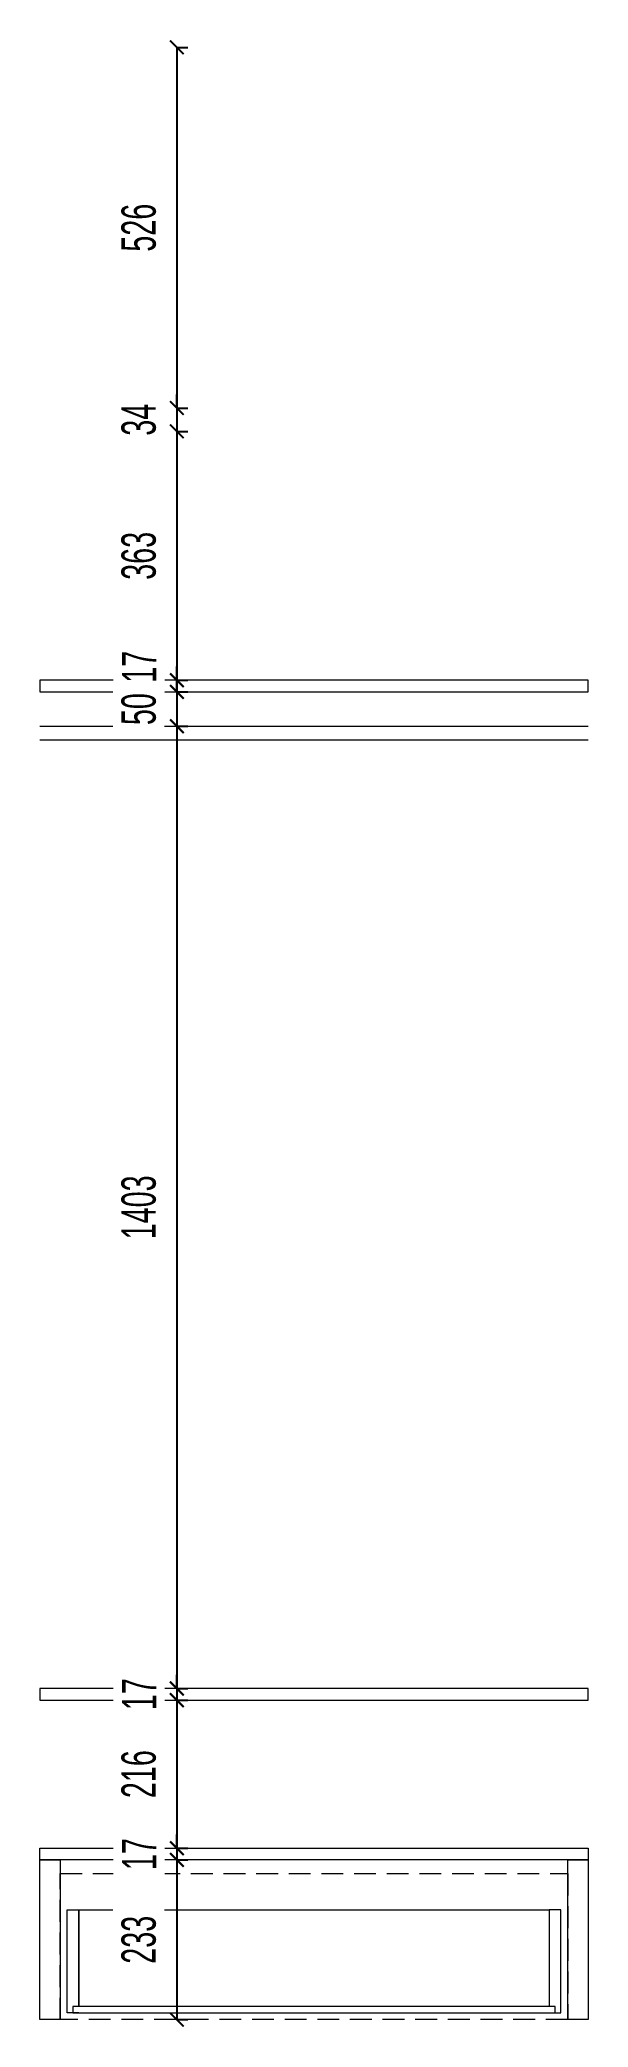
# Model space of a CAD drawing. Header units: millimetres. Extents: x 0 to 800, y -11 to 2887.
import ezdxf

# ---------------------------------------------------------------- set-up
doc = ezdxf.new("R2010")
doc.units = ezdxf.units.MM
doc.header["$MEASUREMENT"] = 0
doc.header["$PDMODE"] = 3
doc.linetypes.add('HIDDEN', pattern=[9.525, 6.35, -3.175])
doc.layers.get('0').update_dxf_attribs({"lineweight": 0})
doc.layers.get('Defpoints').update_dxf_attribs({"color": 5})
for name, color, linetype, lineweight in [('LH-DIM', 8, 'Continuous', 0), ('LH-KHUAT', 9, 'HIDDEN', 9), ('LH-MANH', 252, 'Continuous', 5), ('LH-NOITHAT', 153, 'Continuous', 9), ('LH-THAY', 31, 'Continuous', 20)]:
    doc.layers.add(name, color=color, linetype=linetype, lineweight=lineweight)
doc.styles.add('DIM', font='arial.ttf', dxfattribs={"width": 0.6})
doc.dimstyles.new('d20', dxfattribs={"dimscale": 20, "dimtxt": 2.5, "dimasz": 1, "dimexe": 0.8, "dimexo": 3, "dimgap": 1.5, "dimtad": 1, "dimdec": 0, "dimdsep": 46, "dimtxsty": 'DIM', "dimblk": 'ARCHTICK', "dimcen": 0, "dimclrd": 8, "dimclre": 256, "dimclrt": 3, "dimadec": 1, "dimazin": 2, "dimtfac": 1, "dimtdec": 0, "dimtix": 1, "dimtmove": 2, "dimatfit": 2, "dimfxl": 5.5, "dimfxlon": 1, "dimtfill": 1, "dimtolj": 1, "dimtzin": 0, "dimarcsym": 0})

# ---------------------------------------------------------------- blocks, each defined once
blk = doc.blocks.new('_ArchTick')
at = {"color": 0, "linetype": 'ByBlock', "const_width": 0.15}
blk.add_lwpolyline([(-0.5, -0.5), (0.5, 0.5)], dxfattribs=at)
blk = doc.blocks.new('*D5')
at = {"layer": 'Defpoints', "color": 0, "ltscale": 10, "transparency": 16777216}
for p in [(200, 2876), (200, 2350), (200, 2350)]:
    blk.add_point(p, dxfattribs=at)
at = {"layer": 'LH-DIM', "lineweight": -2, "ltscale": 10, "transparency": 16777216}
for p, q in [((200, 2876), (216, 2876)), ((200, 2350), (216, 2350))]:
    blk.add_line(p, q, dxfattribs=at)
at = {"layer": 'LH-DIM', "color": 8, "lineweight": -2, "ltscale": 10, "transparency": 16777216}
blk.add_line((200, 2876), (200, 2350), dxfattribs=at)
at = {"layer": 'LH-DIM', "color": 8, "lineweight": -2, "ltscale": 10, "transparency": 16777216, "xscale": 20, "yscale": 20, "zscale": 20}
for p, rotation in [((200, 2876), 90), ((200, 2350), 270)]:
    blk.add_blockref('_ArchTick', p, dxfattribs=dict(at, rotation=rotation))
at = {"layer": 'LH-DIM', "color": 3, "ltscale": 10, "transparency": 16777216, "insert": (144.5, 2613), "char_height": 50, "attachment_point": 5, "rotation": 90, "style": 'DIM', "bg_fill": 3, "box_fill_scale": 1.25, "bg_fill_color": 256, "bg_fill_true_color": 13158600, "bg_fill_transparency": 0}
blk.add_mtext('\\A1;526', dxfattribs=at)
blk = doc.blocks.new('*D6')
at = {"layer": 'Defpoints', "color": 0, "ltscale": 10, "transparency": 16777216}
for p in [(200, 2350), (200, 2316), (200, 2316)]:
    blk.add_point(p, dxfattribs=at)
at = {"layer": 'LH-DIM', "color": 8, "lineweight": -2, "ltscale": 10, "transparency": 16777216}
for p, q in [((200, 2350), (200, 2370)), ((200, 2350), (200, 2316)), ((200, 2316), (200, 2296))]:
    blk.add_line(p, q, dxfattribs=at)
at = {"layer": 'LH-DIM', "lineweight": -2, "ltscale": 10, "transparency": 16777216}
for p, q in [((200, 2350), (216, 2350)), ((200, 2316), (216, 2316))]:
    blk.add_line(p, q, dxfattribs=at)
at = {"layer": 'LH-DIM', "color": 8, "lineweight": -2, "ltscale": 10, "transparency": 16777216, "xscale": 20, "yscale": 20, "zscale": 20}
for p, rotation in [((200, 2350), 270), ((200, 2316), 90)]:
    blk.add_blockref('_ArchTick', p, dxfattribs=dict(at, rotation=rotation))
at = {"layer": 'LH-DIM', "color": 3, "ltscale": 10, "transparency": 16777216, "insert": (144.5, 2333), "char_height": 50, "attachment_point": 5, "rotation": 90, "style": 'DIM', "bg_fill": 3, "box_fill_scale": 1.25, "bg_fill_color": 256, "bg_fill_true_color": 13158600, "bg_fill_transparency": 0}
blk.add_mtext('\\A1;34', dxfattribs=at)
blk = doc.blocks.new('*D7')
at = {"layer": 'Defpoints', "color": 0, "ltscale": 10, "transparency": 16777216}
for p in [(200, 2316), (200, 1953), (200, 1953)]:
    blk.add_point(p, dxfattribs=at)
at = {"layer": 'LH-DIM', "lineweight": -2, "ltscale": 10, "transparency": 16777216}
for p, q in [((200, 2316), (216, 2316)), ((200, 1953), (216, 1953))]:
    blk.add_line(p, q, dxfattribs=at)
at = {"layer": 'LH-DIM', "color": 8, "lineweight": -2, "ltscale": 10, "transparency": 16777216}
blk.add_line((200, 2316), (200, 1953), dxfattribs=at)
at = {"layer": 'LH-DIM', "color": 8, "lineweight": -2, "ltscale": 10, "transparency": 16777216, "xscale": 20, "yscale": 20, "zscale": 20}
for p, rotation in [((200, 2316), 90), ((200, 1953), 270)]:
    blk.add_blockref('_ArchTick', p, dxfattribs=dict(at, rotation=rotation))
at = {"layer": 'LH-DIM', "color": 3, "ltscale": 10, "transparency": 16777216, "insert": (144.5, 2134.5), "char_height": 50, "attachment_point": 5, "rotation": 90, "style": 'DIM', "bg_fill": 3, "box_fill_scale": 1.25, "bg_fill_color": 256, "bg_fill_true_color": 13158600, "bg_fill_transparency": 0}
blk.add_mtext('\\A1;363', dxfattribs=at)
blk = doc.blocks.new('*D9')
at = {"layer": 'Defpoints', "color": 0, "ltscale": 10, "transparency": 16777216}
for p in [(200, 1953), (200, 1936), (200, 1936)]:
    blk.add_point(p, dxfattribs=at)
at = {"layer": 'LH-DIM', "color": 8, "lineweight": -2, "ltscale": 10, "transparency": 16777216}
for p, q in [((200, 1953), (200, 1973)), ((200, 1953), (200, 1936)), ((200, 1936), (200, 1916))]:
    blk.add_line(p, q, dxfattribs=at)
at = {"layer": 'LH-DIM', "lineweight": -2, "ltscale": 10, "transparency": 16777216}
for p, q in [((200, 1953), (216, 1953)), ((200, 1936), (216, 1936))]:
    blk.add_line(p, q, dxfattribs=at)
at = {"layer": 'LH-DIM', "color": 3, "ltscale": 10, "transparency": 16777216, "insert": (144.9, 1972.8), "char_height": 50, "attachment_point": 5, "rotation": 90, "style": 'DIM', "bg_fill": 3, "box_fill_scale": 1.25, "bg_fill_color": 256, "bg_fill_true_color": 13158600, "bg_fill_transparency": 0}
blk.add_mtext('\\A1;17', dxfattribs=at)
at = {"layer": 'LH-DIM', "color": 8, "lineweight": -2, "ltscale": 10, "transparency": 16777216, "xscale": 20, "yscale": 20, "zscale": 20}
for p, rotation in [((200, 1953), 270), ((200, 1936), 90)]:
    blk.add_blockref('_ArchTick', p, dxfattribs=dict(at, rotation=rotation))
blk = doc.blocks.new('*D10')
at = {"layer": 'Defpoints', "color": 0, "ltscale": 10, "transparency": 16777216}
for p in [(200, 1936), (200, 1886), (200, 1886)]:
    blk.add_point(p, dxfattribs=at)
at = {"layer": 'LH-DIM', "color": 8, "lineweight": -2, "ltscale": 10, "transparency": 16777216}
for p, q in [((200, 1936), (200, 1956)), ((200, 1936), (200, 1886)), ((200, 1886), (200, 1866))]:
    blk.add_line(p, q, dxfattribs=at)
at = {"layer": 'LH-DIM', "lineweight": -2, "ltscale": 10, "transparency": 16777216}
for p, q in [((200, 1936), (216, 1936)), ((200, 1886), (216, 1886))]:
    blk.add_line(p, q, dxfattribs=at)
at = {"layer": 'LH-DIM', "color": 8, "lineweight": -2, "ltscale": 10, "transparency": 16777216, "xscale": 20, "yscale": 20, "zscale": 20}
for p, rotation in [((200, 1936), 270), ((200, 1886), 90)]:
    blk.add_blockref('_ArchTick', p, dxfattribs=dict(at, rotation=rotation))
at = {"layer": 'LH-DIM', "color": 3, "ltscale": 10, "transparency": 16777216, "insert": (144.5, 1911), "char_height": 50, "attachment_point": 5, "rotation": 90, "style": 'DIM', "bg_fill": 3, "box_fill_scale": 1.25, "bg_fill_color": 256, "bg_fill_true_color": 13158600, "bg_fill_transparency": 0}
blk.add_mtext('\\A1;50', dxfattribs=at)
blk = doc.blocks.new('*D4')
at = {"layer": 'Defpoints', "color": 0, "ltscale": 10, "transparency": 16777216}
for p in [(200, 1886), (200, 483), (200, 483)]:
    blk.add_point(p, dxfattribs=at)
at = {"layer": 'LH-DIM', "lineweight": -2, "ltscale": 10, "transparency": 16777216}
for p, q in [((200, 1886), (216, 1886)), ((200, 483), (216, 483))]:
    blk.add_line(p, q, dxfattribs=at)
at = {"layer": 'LH-DIM', "color": 8, "lineweight": -2, "ltscale": 10, "transparency": 16777216}
blk.add_line((200, 1886), (200, 483), dxfattribs=at)
at = {"layer": 'LH-DIM', "color": 8, "lineweight": -2, "ltscale": 10, "transparency": 16777216, "xscale": 20, "yscale": 20, "zscale": 20}
for p, rotation in [((200, 1886), 90), ((200, 483), 270)]:
    blk.add_blockref('_ArchTick', p, dxfattribs=dict(at, rotation=rotation))
at = {"layer": 'LH-DIM', "color": 3, "ltscale": 10, "transparency": 16777216, "insert": (144.5, 1184.5), "char_height": 50, "attachment_point": 5, "rotation": 90, "style": 'DIM', "bg_fill": 3, "box_fill_scale": 1.25, "bg_fill_color": 256, "bg_fill_true_color": 13158600, "bg_fill_transparency": 0}
blk.add_mtext('\\A1;1403', dxfattribs=at)
blk = doc.blocks.new('*D8')
at = {"layer": 'Defpoints', "color": 0, "ltscale": 10, "transparency": 16777216}
for p in [(200, 483), (200, 466), (200, 466)]:
    blk.add_point(p, dxfattribs=at)
at = {"layer": 'LH-DIM', "color": 8, "lineweight": -2, "ltscale": 10, "transparency": 16777216}
for p, q in [((200, 483), (200, 503)), ((200, 483), (200, 466)), ((200, 466), (200, 446))]:
    blk.add_line(p, q, dxfattribs=at)
at = {"layer": 'LH-DIM', "lineweight": -2, "ltscale": 10, "transparency": 16777216}
for p, q in [((200, 483), (216, 483)), ((200, 466), (216, 466))]:
    blk.add_line(p, q, dxfattribs=at)
at = {"layer": 'LH-DIM', "color": 8, "lineweight": -2, "ltscale": 10, "transparency": 16777216, "xscale": 20, "yscale": 20, "zscale": 20}
for p, rotation in [((200, 483), 270), ((200, 466), 90)]:
    blk.add_blockref('_ArchTick', p, dxfattribs=dict(at, rotation=rotation))
at = {"layer": 'LH-DIM', "color": 3, "ltscale": 10, "transparency": 16777216, "insert": (144.9, 474.5), "char_height": 50, "attachment_point": 5, "rotation": 90, "style": 'DIM', "bg_fill": 3, "box_fill_scale": 1.25, "bg_fill_color": 256, "bg_fill_true_color": 13158600, "bg_fill_transparency": 0}
blk.add_mtext('\\A1;17', dxfattribs=at)
blk = doc.blocks.new('*D3')
at = {"layer": 'Defpoints', "color": 0, "ltscale": 10, "transparency": 16777216}
for p in [(200, 466), (200, 250), (200, 250)]:
    blk.add_point(p, dxfattribs=at)
at = {"layer": 'LH-DIM', "lineweight": -2, "ltscale": 10, "transparency": 16777216}
for p, q in [((200, 466), (216, 466)), ((200, 250), (216, 250))]:
    blk.add_line(p, q, dxfattribs=at)
at = {"layer": 'LH-DIM', "color": 8, "lineweight": -2, "ltscale": 10, "transparency": 16777216}
blk.add_line((200, 466), (200, 250), dxfattribs=at)
at = {"layer": 'LH-DIM', "color": 8, "lineweight": -2, "ltscale": 10, "transparency": 16777216, "xscale": 20, "yscale": 20, "zscale": 20}
for p, rotation in [((200, 466), 90), ((200, 250), 270)]:
    blk.add_blockref('_ArchTick', p, dxfattribs=dict(at, rotation=rotation))
at = {"layer": 'LH-DIM', "color": 3, "ltscale": 10, "transparency": 16777216, "insert": (144.5, 358), "char_height": 50, "attachment_point": 5, "rotation": 90, "style": 'DIM', "bg_fill": 3, "box_fill_scale": 1.25, "bg_fill_color": 256, "bg_fill_true_color": 13158600, "bg_fill_transparency": 0}
blk.add_mtext('\\A1;216', dxfattribs=at)
blk = doc.blocks.new('*D1')
at = {"layer": 'Defpoints', "color": 0, "ltscale": 10, "transparency": 16777216}
for p in [(200, 250), (200, 233), (200, 233)]:
    blk.add_point(p, dxfattribs=at)
at = {"layer": 'LH-DIM', "color": 8, "lineweight": -2, "ltscale": 10, "transparency": 16777216}
for p, q in [((200, 250), (200, 270)), ((200, 250), (200, 233)), ((200, 233), (200, 213))]:
    blk.add_line(p, q, dxfattribs=at)
at = {"layer": 'LH-DIM', "lineweight": -2, "ltscale": 10, "transparency": 16777216}
for p, q in [((200, 250), (216, 250)), ((200, 233), (216, 233))]:
    blk.add_line(p, q, dxfattribs=at)
at = {"layer": 'LH-DIM', "color": 8, "lineweight": -2, "ltscale": 10, "transparency": 16777216, "xscale": 20, "yscale": 20, "zscale": 20}
for p, rotation in [((200, 250), 270), ((200, 233), 90)]:
    blk.add_blockref('_ArchTick', p, dxfattribs=dict(at, rotation=rotation))
at = {"layer": 'LH-DIM', "color": 3, "ltscale": 10, "transparency": 16777216, "insert": (144.9, 241.5), "char_height": 50, "attachment_point": 5, "rotation": 90, "style": 'DIM', "bg_fill": 3, "box_fill_scale": 1.25, "bg_fill_color": 256, "bg_fill_true_color": 13158600, "bg_fill_transparency": 0}
blk.add_mtext('\\A1;17', dxfattribs=at)
blk = doc.blocks.new('*D2')
at = {"layer": 'Defpoints', "color": 0, "ltscale": 10, "transparency": 16777216}
for p in [(200, 233), (200, 0), (200, 0)]:
    blk.add_point(p, dxfattribs=at)
at = {"layer": 'LH-DIM', "lineweight": -2, "ltscale": 10, "transparency": 16777216}
for p, q in [((200, 233), (216, 233)), ((200, 0), (216, 0))]:
    blk.add_line(p, q, dxfattribs=at)
at = {"layer": 'LH-DIM', "color": 8, "lineweight": -2, "ltscale": 10, "transparency": 16777216}
blk.add_line((200, 233), (200, 0), dxfattribs=at)
at = {"layer": 'LH-DIM', "color": 8, "lineweight": -2, "ltscale": 10, "transparency": 16777216, "xscale": 20, "yscale": 20, "zscale": 20}
for p, rotation in [((200, 233), 90), ((200, 0), 270)]:
    blk.add_blockref('_ArchTick', p, dxfattribs=dict(at, rotation=rotation))
at = {"layer": 'LH-DIM', "color": 3, "ltscale": 10, "transparency": 16777216, "insert": (144.5, 116.5), "char_height": 50, "attachment_point": 5, "rotation": 90, "style": 'DIM', "bg_fill": 3, "box_fill_scale": 1.25, "bg_fill_color": 256, "bg_fill_true_color": 13158600, "bg_fill_transparency": 0}
blk.add_mtext('\\A1;233', dxfattribs=at)

msp = doc.modelspace()

# ---------------------------------------------------------------- linework, layer by layer
at = {"ltscale": 10}
for points in [[(800, 1953), (0, 1953), (0, 1936), (800, 1936)], [(800, 483), (0, 483), (0, 466), (800, 466)], [(0, 250), (800, 250), (800, 233), (0, 233)]]:
    msp.add_lwpolyline(points, close=True, dxfattribs=at)
at = {"layer": 'LH-KHUAT', "ltscale": 5}
msp.add_lwpolyline([(30, 213), (770, 213), (770, 0), (30, 0)], close=True, dxfattribs=at)
at = {"layer": 'LH-MANH', "ltscale": 5}
msp.add_lwpolyline([(57, 160), (743, 160), (743, 19), (57, 19)], close=True, dxfattribs=at)
at = {"layer": 'LH-NOITHAT', "ltscale": 10}
for p, q in [((0.1, 1886, 0), (800, 1886, 0)), ((0.1, 1866, 0), (800, 1866, 0))]:
    msp.add_line(p, q, dxfattribs=at)
at = {"layer": 'LH-THAY', "ltscale": 5}
for points in [[(0, 233), (30, 233), (30, 0), (0, 0)], [(770, 233), (800, 233), (800, 0), (770, 0)], [(48.5, 10), (751.5, 10), (751.5, 19), (48.5, 19)]]:
    msp.add_lwpolyline(points, close=True, dxfattribs=at)
msp.add_lwpolyline([(57, 10), (40, 10), (40, 160), (57, 160), (57, 19)], dxfattribs=at)
at = {"layer": 'LH-THAY', "ltscale": 5, "elevation": 0}
msp.add_lwpolyline([(743, 10), (760, 10), (760, 160), (743, 160), (743, 19)], dxfattribs=at)

# ---------------------------------------------------------------- dimensions: what is measured, and where the dimension line sits
at = {"layer": 'LH-DIM', "ltscale": 10}
dim = msp.add_linear_dim(base=(200, 2350), p1=(200, 2876), p2=(200, 2350), angle=90, dimstyle='d20', dxfattribs=at)
dim.commit()
dim.dimension.update_dxf_attribs({"geometry": '*D5', "text_midpoint": (144.5, 2613)})

# ---------------------------------------------------------------- next in the draw order: dimensions: what is measured, and where the dimension line sits
dim = msp.add_linear_dim(base=(200, 2316), p1=(200, 2350), p2=(200, 2316), angle=90, dimstyle='d20', dxfattribs=at)
dim.commit()
dim.dimension.update_dxf_attribs({"geometry": '*D6', "text_midpoint": (144.5, 2333)})

# ---------------------------------------------------------------- next in the draw order: dimensions: what is measured, and where the dimension line sits
dim = msp.add_linear_dim(base=(200, 1953), p1=(200, 2316), p2=(200, 1953), angle=90, dimstyle='d20', dxfattribs=at)
dim.commit()
dim.dimension.update_dxf_attribs({"geometry": '*D7', "text_midpoint": (144.5, 2134.5)})

# ---------------------------------------------------------------- next in the draw order: dimensions: what is measured, and where the dimension line sits
dim = msp.add_linear_dim(base=(200, 1936), p1=(200, 1953), p2=(200, 1936), angle=90, dimstyle='d20', dxfattribs=at)
dim.commit()
dim.dimension.update_dxf_attribs({"geometry": '*D9', "text_midpoint": (144.9, 1972.8), "dimtype": 128})

# ---------------------------------------------------------------- next in the draw order: dimensions: what is measured, and where the dimension line sits
dim = msp.add_linear_dim(base=(200, 1886), p1=(200, 1936), p2=(200, 1886), angle=90, dimstyle='d20', dxfattribs=at)
dim.commit()
dim.dimension.update_dxf_attribs({"geometry": '*D10', "text_midpoint": (144.5, 1911)})

# ---------------------------------------------------------------- next in the draw order: dimensions: what is measured, and where the dimension line sits
dim = msp.add_linear_dim(base=(200, 483), p1=(200, 1886), p2=(200, 483), angle=90, dimstyle='d20', dxfattribs=at)
dim.commit()
dim.dimension.update_dxf_attribs({"geometry": '*D4', "text_midpoint": (144.5, 1184.5)})

# ---------------------------------------------------------------- next in the draw order: dimensions: what is measured, and where the dimension line sits
dim = msp.add_linear_dim(base=(200, 466), p1=(200, 483), p2=(200, 466), angle=90, dimstyle='d20', dxfattribs=at)
dim.commit()
dim.dimension.update_dxf_attribs({"geometry": '*D8', "text_midpoint": (144.9, 474.5)})

# ---------------------------------------------------------------- next in the draw order: dimensions: what is measured, and where the dimension line sits
dim = msp.add_linear_dim(base=(200, 250), p1=(200, 466), p2=(200, 250), angle=90, dimstyle='d20', dxfattribs=at)
dim.commit()
dim.dimension.update_dxf_attribs({"geometry": '*D3', "text_midpoint": (144.5, 358)})

# ---------------------------------------------------------------- next in the draw order: dimensions: what is measured, and where the dimension line sits
dim = msp.add_linear_dim(base=(200, 233), p1=(200, 250), p2=(200, 233), angle=90, dimstyle='d20', dxfattribs=at)
dim.commit()
dim.dimension.update_dxf_attribs({"geometry": '*D1', "text_midpoint": (144.9, 241.5)})

# ---------------------------------------------------------------- next in the draw order: dimensions: what is measured, and where the dimension line sits
dim = msp.add_linear_dim(base=(200, 0), p1=(200, 233), p2=(200, 0), angle=90, dimstyle='d20', dxfattribs=at)
dim.commit()
dim.dimension.update_dxf_attribs({"geometry": '*D2', "text_midpoint": (144.5, 116.5)})

doc.saveas('drawing.dxf')
